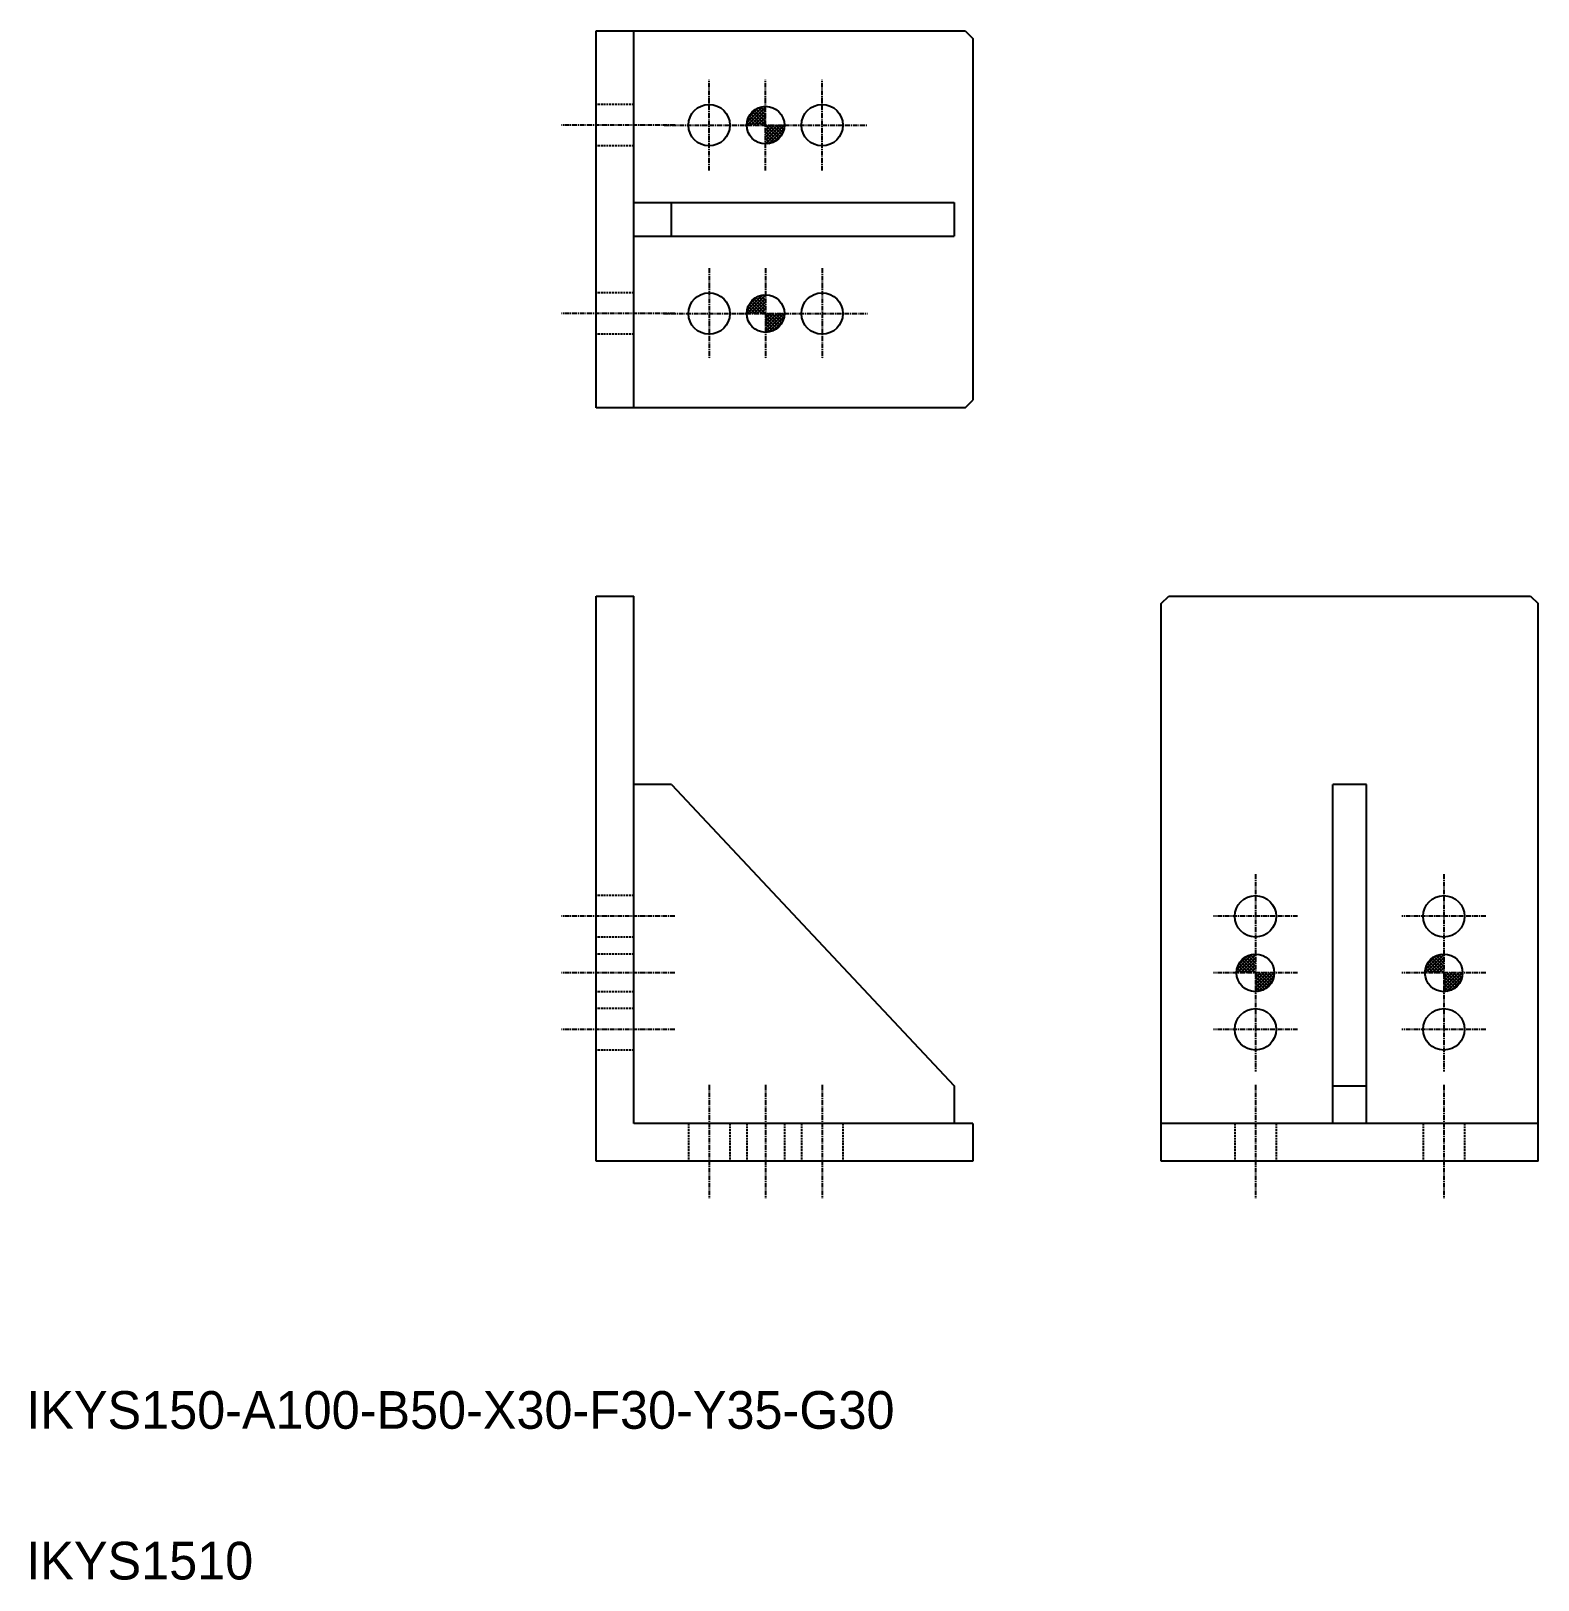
# Model space of a CAD drawing. Extents: x 41 to 441, y 40 to 451.
import ezdxf

# ---------------------------------------------------------------- set-up
doc = ezdxf.new("R2010")
doc.units = 0
doc.linetypes.add('CENTER', pattern=[2, 1.25, -0.25, 0.25, -0.25])
doc.linetypes.add('DASHED', pattern=[0.75, 0.5, -0.25])
doc.layers.get('0').update_dxf_attribs({"linetype": 'CONTINUOUS'})
doc.layers.add('CENTER', color=1, linetype='CENTER')

# ---------------------------------------------------------------- blocks, each defined once
blk = doc.blocks.new('*X3')
at = {"color": 0, "linetype": 'CONTINUOUS'}
for p, q in [((-4.93, 0.83), (-0.83, 4.93)), ((-4.87, 0), (0, 4.87)), ((-4.53, 2.11), (-2.11, 4.53)), ((0, 1.7), (-2.58, 4.28)), ((0, 2.59), (-2, 4.58)), ((0, 3.47), (-1.35, 4.82)), ((0, 4.35), (-0.61, 4.96)), ((-4.48, 0), (-4.98, 0.49)), ((-3.6, 0), (-4.84, 1.24)), ((-2.72, 0), (-4.62, 1.91)), ((-1.83, 0), (-4.33, 2.5)), ((-3.99, 0), (0, 3.99)), ((-0.95, 0), (-3.98, 3.03)), ((-0.07, 0), (-3.57, 3.5)), ((-3.11, 0), (0, 3.11)), ((0, 0.82), (-3.1, 3.92)), ((-2.22, 0), (0, 2.22)), ((-1.34, 0), (0, 1.34)), ((-0.45, 0), (0, 0.45)), ((0, -4.85), (4.85, 0)), ((0, -3.97), (3.97, 0)), ((0, -3.08), (3.08, 0)), ((0, -2.2), (2.2, 0)), ((0, -1.31), (1.31, 0)), ((0, -0.43), (0.43, 0)), ((3.92, -3.1), (0.82, 0)), ((4.28, -2.58), (1.7, 0)), ((4.58, -2), (2.59, 0)), ((4.82, -1.35), (3.47, 0)), ((4.96, -0.61), (4.35, 0)), ((3.5, -3.57), (0, -0.07)), ((3.03, -3.98), (0, -0.95)), ((2.5, -4.33), (0, -1.83)), ((1.91, -4.62), (0, -2.72)), ((1.24, -4.84), (0, -3.6)), ((0.8, -4.94), (4.94, -0.8)), ((2.06, -4.56), (4.56, -2.06)), ((0.49, -4.98), (0, -4.48))]:
    blk.add_line(p, q, dxfattribs=at)
blk = doc.blocks.new('KNOCK')
at = {"color": 7, "linetype": 'CONTINUOUS'}
blk.add_blockref('*X3', (0, 0), dxfattribs=at)

msp = doc.modelspace()

# ---------------------------------------------------------------- linework, layer by layer
at = {"color": 7, "linetype": 'CONTINUOUS'}
for p, q in [((191.22, 451.02), (289.22, 451.02)), ((191.22, 351.02), (191.22, 451.02)), ((201.22, 351.02), (201.22, 451.02)), ((289.22, 451.02), (291.22, 449.02)), ((291.22, 449.02), (291.22, 353.02)), ((201.22, 405.52), (286.22, 405.52)), ((211.22, 396.52), (211.22, 405.52)), ((286.22, 405.52), (286.22, 396.52)), ((201.22, 396.52), (286.22, 396.52)), ((289.22, 351.02), (191.22, 351.02)), ((289.22, 351.02), (291.22, 353.02)), ((191.22, 151.02), (191.22, 301.02)), ((191.22, 301.02), (201.22, 301.02)), ((201.22, 161.02), (201.22, 301.02)), ((341.22, 299.02), (343.22, 301.02)), ((343.22, 301.02), (439.22, 301.02)), ((439.22, 301.02), (441.22, 299.02)), ((341.22, 151.02), (341.22, 299.02)), ((441.22, 151.02), (441.22, 299.02)), ((211.22, 251.02), (201.22, 251.02)), ((211.22, 251.02), (286.22, 171.02)), ((386.72, 161.02), (386.72, 251.02)), ((395.72, 251.02), (386.72, 251.02)), ((395.72, 161.02), (395.72, 251.02)), ((286.22, 171.02), (286.22, 161.02)), ((386.72, 171.02), (395.72, 171.02)), ((291.22, 161.02), (201.22, 161.02)), ((291.22, 161.02), (291.22, 151.02)), ((441.22, 161.02), (341.22, 161.02)), ((291.22, 151.02), (191.22, 151.02)), ((441.22, 151.02), (341.22, 151.02))]:
    msp.add_line(p, q, dxfattribs=at)
at = {"color": 3, "linetype": 'DASHED'}
for p, q in [((201.22, 431.52), (191.22, 431.52)), ((201.22, 420.52), (191.22, 420.52)), ((201.22, 381.52), (191.22, 381.52)), ((201.22, 370.52), (191.22, 370.52)), ((201.22, 221.52), (191.22, 221.52)), ((201.22, 210.52), (191.22, 210.52)), ((201.22, 206.02), (191.22, 206.02)), ((201.22, 196.02), (191.22, 196.02)), ((201.22, 191.52), (191.22, 191.52)), ((201.22, 180.52), (191.22, 180.52)), ((215.72, 161.02), (215.72, 151.02)), ((226.72, 161.02), (226.72, 151.02)), ((231.22, 161.02), (231.22, 151.02)), ((241.22, 161.02), (241.22, 151.02)), ((245.72, 161.02), (245.72, 151.02)), ((256.72, 161.02), (256.72, 151.02)), ((360.72, 161.02), (360.72, 151.02)), ((371.72, 161.02), (371.72, 151.02)), ((410.72, 161.02), (410.72, 151.02)), ((421.72, 161.02), (421.72, 151.02))]:
    msp.add_line(p, q, dxfattribs=at)
at = {"color": 7, "linetype": 'CONTINUOUS'}
for centre, radius in [((221.22, 426.02), 5.5), ((236.22, 426.02), 5), ((251.22, 426.02), 5.5), ((221.22, 376.02), 5.5), ((236.22, 376.02), 5), ((251.22, 376.02), 5.5), ((366.22, 216.02), 5.5), ((416.22, 216.02), 5.5), ((366.22, 201.02), 5), ((416.22, 201.02), 5), ((366.22, 186.02), 5.5), ((416.22, 186.02), 5.5)]:
    msp.add_circle(centre, radius, dxfattribs=at)
at = {"layer": 'CENTER', "color": 1, "linetype": 'CENTER'}
for p, q in [((221.22, 413.99), (221.22, 438.04)), ((236.22, 413.99), (236.22, 438.04)), ((251.22, 413.99), (251.22, 438.04)), ((212.12, 426.02), (182.06, 426.02)), ((209.33, 426.02), (263.25, 426.02)), ((221.22, 388.04), (221.22, 363.99)), ((236.22, 388.04), (236.22, 363.99)), ((251.22, 388.04), (251.22, 363.99)), ((212.12, 376.02), (182.06, 376.02)), ((209.15, 376.02), (263.25, 376.02)), ((366.22, 227.18), (366.22, 174.86)), ((416.22, 227.18), (416.22, 174.86)), ((212.12, 216.02), (182.06, 216.02)), ((377.38, 216.02), (355.06, 216.02)), ((427.38, 216.02), (405.06, 216.02)), ((212.12, 201.02), (182.06, 201.02)), ((377.38, 201.02), (355.06, 201.02)), ((427.38, 201.02), (405.06, 201.02)), ((212.12, 186.02), (182.06, 186.02)), ((377.38, 186.02), (355.06, 186.02)), ((427.38, 186.02), (405.06, 186.02)), ((221.22, 171.26), (221.22, 141.22)), ((236.22, 171.26), (236.22, 141.22)), ((251.22, 171.26), (251.22, 141.22)), ((366.22, 171.26), (366.22, 141.22)), ((416.22, 171.26), (416.22, 141.22))]:
    msp.add_line(p, q, dxfattribs=at)

# ---------------------------------------------------------------- block references
at = {"color": 7, "linetype": 'CONTINUOUS'}
for p in [(236.29, 426.02), (236.2, 376.02), (366.22, 201.02), (416.22, 201.02)]:
    msp.add_blockref('KNOCK', p, dxfattribs=at)

# ---------------------------------------------------------------- texts
for s, p in [('IKYS150-A100-B50-X30-F30-Y35-G30', (40, 80)), ('IKYS1510', (40, 40))]:
    msp.add_text(s, height=10, dxfattribs=at).set_placement(p)

doc.saveas('drawing.dxf')
